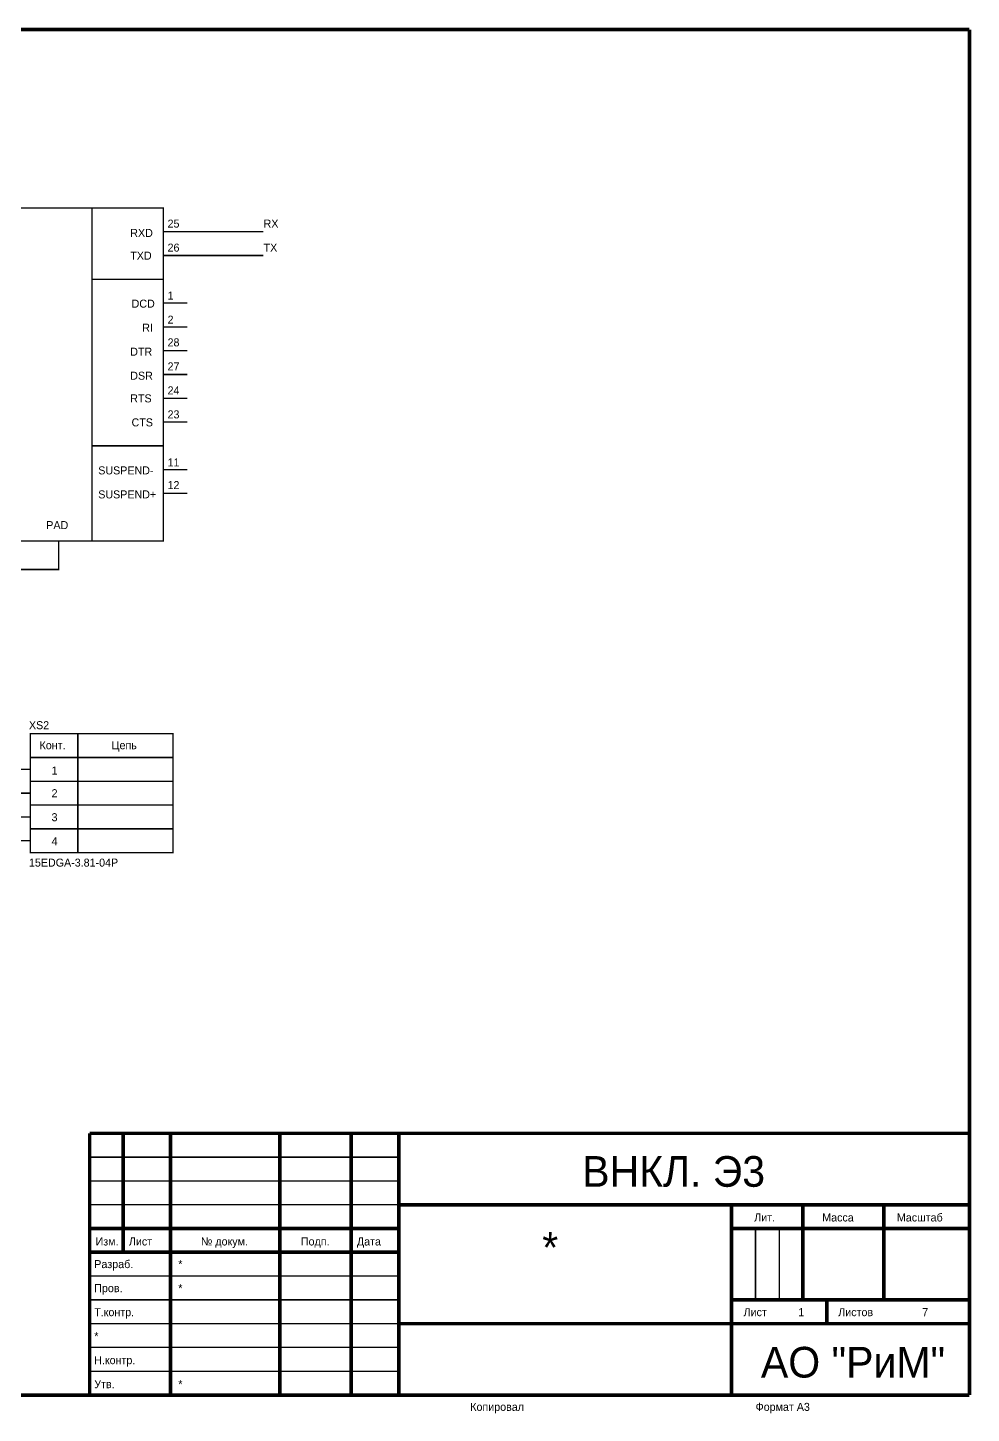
# Model space of a CAD drawing. Extents: x 7 to 406, y 3 to 288.
# Drawn here: x 211.9 to 406.2, y 2.5 to 287.7 of the extents above; entities that cross this region are included whole.
import ezdxf

# ---------------------------------------------------------------- set-up
doc = ezdxf.new("R2010")
doc.units = 0
doc.layers.add('SHEET', color=255, linetype='CONTINUOUS')

msp = doc.modelspace()

# ---------------------------------------------------------------- linework, layer by layer
at = {"layer": 'SHEET'}
for points, const_width in [([(19.09, 287.31), (405.83, 287.31)], 0.749), ([(405.83, 287.31), (405.83, 6.28)], 0.749), ([(213.94, 250.59), (228.62, 250.59)], 0.3), ([(225.19, 250.59), (225.19, 182.04)], 0.3), ([(239.88, 245.7), (244.77, 245.7)], 0.3), ([(244.77, 245.7), (260.43, 245.7)], 0.3), ([(239.88, 240.79), (244.77, 240.79)], 0.3), ([(244.77, 240.79), (260.43, 240.79)], 0.3), ([(239.88, 235.9), (225.19, 235.9)], 0.3), ([(239.88, 231.01), (244.77, 231.01)], 0.3), ([(239.88, 226.1), (244.77, 226.1)], 0.3), ([(239.88, 221.21), (244.77, 221.21)], 0.3), ([(239.88, 216.32), (244.77, 216.32)], 0.3), ([(239.88, 211.41), (244.77, 211.41)], 0.3), ([(239.88, 206.52), (244.77, 206.52)], 0.3), ([(239.88, 201.63), (225.19, 201.63)], 0.3), ([(239.88, 196.73), (244.77, 196.73)], 0.3), ([(239.88, 191.84), (244.77, 191.84)], 0.3), ([(218.33, 182.04), (218.33, 177.15)], 0.3), ([(218.33, 177.15), (218.33, 176.17), (177.22, 176.17)], 0.3), ([(222.26, 142.38), (222.26, 117.92)], 0.3), ([(212.46, 137.49), (241.83, 137.49)], 0.3), ([(212.46, 135.04), (209.53, 135.04)], 0.3), ([(212.46, 132.6), (241.83, 132.6)], 0.3), ([(212.46, 130.15), (209.53, 130.15)], 0.3), ([(212.46, 127.7), (241.83, 127.7)], 0.3), ([(212.46, 125.26), (209.53, 125.26)], 0.3), ([(212.46, 122.81), (241.83, 122.81)], 0.3), ([(212.46, 120.35), (209.53, 120.35)], 0.3), ([(405.83, 60.14), (224.69, 60.14)], 0.749), ([(224.69, 6.28), (224.69, 60.14)], 0.749), ([(231.56, 60.14), (231.56, 35.66)], 0.749), ([(241.34, 6.28), (241.34, 60.14)], 0.749), ([(263.86, 60.14), (263.86, 6.28)], 0.749), ([(278.55, 6.28), (278.55, 60.14)], 0.749), ([(288.34, 60.14), (288.34, 6.28)], 0.749), ([(288.34, 55.23), (224.69, 55.23)], 0.3), ([(224.69, 50.34), (288.34, 50.34)], 0.3), ([(288.34, 45.45), (405.83, 45.45)], 0.749), ([(356.86, 45.45), (356.86, 6.28)], 0.749), ([(371.55, 25.86), (371.55, 45.45)], 0.749), ([(388.19, 45.45), (388.19, 25.86)], 0.749), ([(288.34, 45.45), (224.69, 45.45)], 0.3), ([(288.34, 40.55), (224.69, 40.55)], 0.749), ([(405.83, 40.55), (356.86, 40.55)], 0.749), ([(361.77, 25.86), (361.77, 40.55)], 0.3), ([(366.66, 40.55), (366.66, 25.86)], 0.3), ([(224.69, 35.66), (288.34, 35.66)], 0.749), ([(224.69, 30.77), (288.34, 30.77)], 0.3), ([(288.34, 25.86), (224.69, 25.86)], 0.3), ([(356.86, 25.86), (405.83, 25.86)], 0.749), ([(376.46, 25.86), (376.46, 20.97)], 0.749), ([(224.69, 20.97), (288.34, 20.97)], 0.3), ([(405.83, 20.97), (288.34, 20.97)], 0.749), ([(288.34, 16.08), (224.69, 16.08)], 0.3), ([(224.69, 11.17), (288.34, 11.17)], 0.3), ([(405.83, 6.28), (7.34, 6.28)], 0.749)]:
    msp.add_lwpolyline(points, dxfattribs=dict(at, const_width=const_width))
at = {"layer": 'SHEET', "const_width": 0.3}
for points in [[(196.8, 250.59), (239.88, 250.59), (239.88, 182.04), (196.8, 182.04), (196.8, 250.59)], [(212.46, 142.38), (241.83, 142.38), (241.83, 117.92), (212.46, 117.92), (212.46, 142.38)]]:
    msp.add_lwpolyline(points, close=True, dxfattribs=at)

# ---------------------------------------------------------------- texts
at = {"layer": 'SHEET'}
for s, height, p in [('25', 1.647, (240.73, 246.54)), ('RX', 1.647, (260.5, 246.54)), ('RXD', 1.647, (233.05, 244.62)), ('26', 1.647, (240.73, 241.6)), ('TX', 1.647, (260.5, 241.6)), ('TXD', 1.647, (233.05, 239.95)), ('DCD', 1.647, (233.32, 230.07)), ('1', 1.65, (240.73, 231.71)), ('2', 1.65, (240.73, 226.77)), ('RI', 1.647, (235.52, 225.12)), ('28', 1.647, (240.73, 222.1)), ('DTR', 1.647, (233.05, 220.18)), ('DSR', 1.647, (233.05, 215.24)), ('27', 1.647, (240.73, 217.16)), ('24', 1.647, (240.73, 212.22)), ('RTS', 1.647, (233.05, 210.57)), ('23', 1.647, (240.73, 207.28)), ('CTS', 1.647, (233.32, 205.63)), ('SUSPEND-', 1.647, (226.46, 195.75)), ('11', 1.647, (240.73, 197.39)), ('12', 1.647, (240.73, 192.73)), ('SUSPEND+', 1.647, (226.46, 190.81)), ('PAD', 1.647, (215.76, 184.49)), ('XS2', 1.647, (212.19, 143.31)), ('Конт.', 1.647, (214.38, 139.19)), ('Цепь', 1.647, (229.21, 139.19)), ('1', 1.65, (216.85, 133.98)), ('2', 1.65, (216.85, 129.31)), ('3', 1.65, (216.85, 124.37)), ('4', 1.65, (216.85, 119.43)), ('15EDGA-3.81-04P', 1.6472, (212.19, 115.03)), ('ВНКЛ. Э3', 6.314, (326.1, 49.14)), ('Лит.', 1.647, (361.51, 42)), ('Масса', 1.647, (375.51, 42)), ('Масштаб', 1.647, (390.89, 42)), ('Изм.', 1.647, (225.91, 37.06)), ('Лист', 1.647, (232.77, 37.06)), ('№ докум.', 1.647, (247.6, 37.06)), ('Подп.', 1.647, (268.18, 37.06)), ('Дата', 1.647, (279.71, 37.06)), ('*', 6.31, (317.87, 33.49)), ('Разраб.', 1.647, (225.64, 32.4)), ('*', 1.65, (242.93, 32.4)), ('Пров.', 1.647, (225.64, 27.45)), ('*', 1.65, (242.93, 27.45)), ('Т.контр.', 1.647, (225.64, 22.51)), ('Лист', 1.647, (359.32, 22.51)), ('1', 1.65, (370.57, 22.51)), ('Листов', 1.647, (378.81, 22.51)), ('7', 1.65, (396.1, 22.51)), ('*', 1.65, (225.64, 17.57)), ('Н.контр.', 1.647, (225.64, 12.63)), ('АО "РиМ"', 6.314, (362.89, 9.88)), ('Утв.', 1.647, (225.64, 7.69)), ('*', 1.65, (242.93, 7.69)), ('Копировал', 1.647, (303.05, 3.02)), ('Формат А3', 1.647, (361.79, 3.02))]:
    msp.add_text(s, height=height, dxfattribs=at).set_placement(p)

doc.saveas('drawing.dxf')
